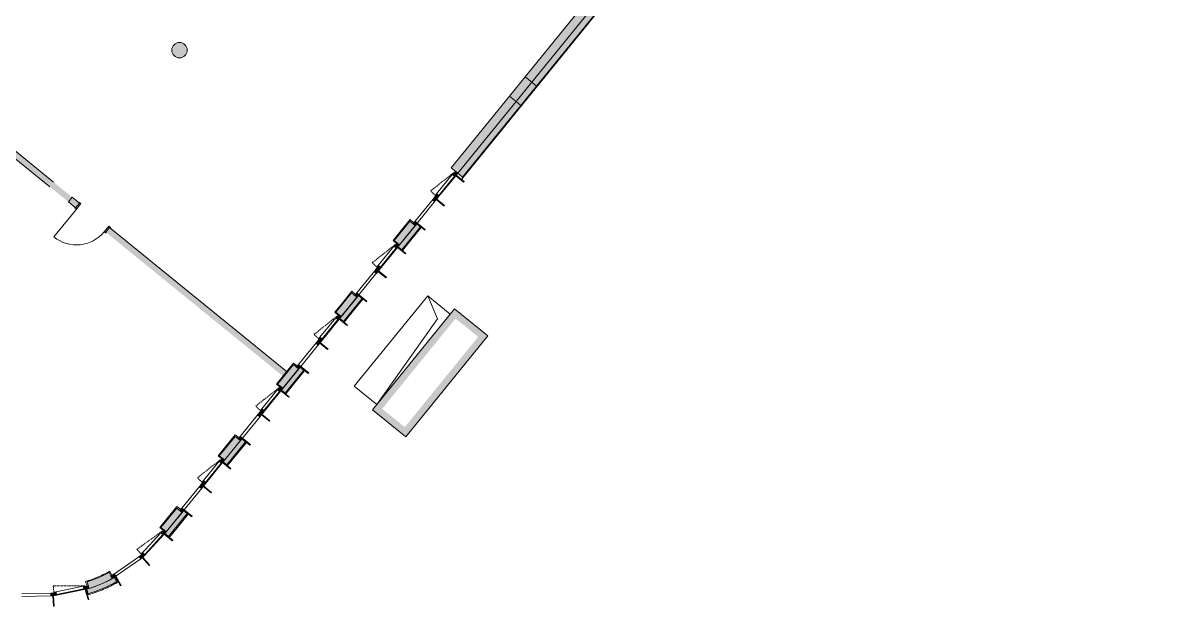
# Model space of a CAD drawing. Header units: inches. Extents: x 354311 to 431061, y 371078 to 433204.
# Drawn here: x 396581 to 430009, y 383394 to 400437 of the extents above; entities that cross this region are included whole.
import ezdxf

# ---------------------------------------------------------------- set-up
doc = ezdxf.new("R2010")
doc.units = ezdxf.units.IN
doc.header["$LTSCALE"] = 250
doc.header["$MEASUREMENT"] = 0
doc.linetypes.add('G1', pattern=[0.18, 0.12, -0.06])
doc.layers.add('Grundebene', color=7, linetype='Continuous')

msp = doc.modelspace()

# ---------------------------------------------------------------- hatches: boundary and pattern name
at = {"layer": 'Grundebene', "true_color": 0x000000, "transparency": 33554687}
for points in [[(409424, 395930), (429993, 421244), (429659, 421515), (409091, 396202)], [(411254, 398864), (411448, 398706), (414393, 402330), (414199, 402488)], [(411448, 398706), (411587, 398592), (414532, 402217), (414393, 402330)], [(411254, 398864), (410793, 398297), (410987, 398139), (411448, 398706)], [(393680, 398644), (398123, 395034), (398233, 395170), (393791, 398780)], [(410987, 398139), (411127, 398026), (411587, 398592), (411448, 398706)], [(409091, 396202), (409285, 396044), (410987, 398139), (410793, 398297)], [(409285, 396044), (409424, 395930), (411127, 398026), (410987, 398139)], [(409188, 395956), (409226, 396003), (409162, 396055), (409124, 396008)], [(409226, 396003), (409209, 395983), (409225, 395970), (409285, 396044), (409221, 396096), (409177, 396042)], [(408691, 395346), (408702, 395358), (408717, 395345), (408610, 395214), (408546, 395265), (408643, 395385)], [(408729, 395392), (408691, 395346), (408628, 395397), (408666, 395444)], [(399003, 394319), (399114, 394454), (404287, 390251), (404177, 390115)], [(407887, 394641), (407427, 394075), (407582, 393949), (408042, 394515)], [(407538, 393895), (407647, 393807), (408194, 394480), (408086, 394569)], [(408042, 394515), (408102, 394589), (408039, 394641), (407979, 394567)], [(407485, 393861), (407523, 393908), (407459, 393959), (407421, 393913)], [(407523, 393908), (407507, 393887), (407522, 393875), (407582, 393949), (407518, 394000), (407475, 393947)], [(406989, 393250), (406999, 393263), (407014, 393250), (406907, 393118), (406844, 393170), (406941, 393289)], [(407027, 393297), (406989, 393250), (406925, 393302), (406963, 393349)], [(406184, 392546), (405724, 391979), (405879, 391853), (406340, 392420)], [(405836, 391799), (405944, 391711), (406492, 392385), (406383, 392473)], [(406340, 392420), (406400, 392493), (406336, 392545), (406276, 392471)], [(405782, 391766), (405820, 391812), (405757, 391864), (405719, 391817)], [(405820, 391812), (405804, 391792), (405819, 391779), (405879, 391853), (405816, 391905), (405772, 391851)], [(406797, 389130), (407078, 389159), (409222, 391798), (409193, 392079)], [(405286, 391155), (405296, 391167), (405312, 391155), (405204, 391023), (405141, 391074), (405238, 391194)], [(405324, 391201), (405286, 391155), (405222, 391207), (405260, 391253)], [(407738, 388623), (407767, 388342), (410037, 391136), (409965, 391259), (409881, 391262)], [(404482, 390450), (404021, 389884), (404177, 389758), (404637, 390324)], [(404637, 390324), (404697, 390398), (404633, 390450), (404573, 390376)], [(404133, 389704), (404242, 389616), (404789, 390289), (404680, 390378)], [(404080, 389670), (404118, 389717), (404054, 389768), (404016, 389722)], [(404118, 389717), (404101, 389697), (404117, 389684), (404177, 389758), (404113, 389809), (404069, 389756)], [(403583, 389059), (403593, 389072), (403609, 389059), (403502, 388927), (403438, 388979), (403535, 389098)], [(403621, 389106), (403583, 389059), (403520, 389111), (403558, 389158)], [(407767, 388342), (407738, 388623), (407078, 389159), (406797, 389130)], [(402779, 388355), (402319, 387788), (402474, 387662), (402934, 388229)], [(402430, 387609), (402539, 387520), (403086, 388194), (402978, 388282)], [(402934, 388229), (402994, 388302), (402931, 388354), (402871, 388280)], [(402377, 387575), (402415, 387621), (402351, 387673), (402313, 387626)], [(402415, 387621), (402398, 387601), (402414, 387588), (402474, 387662), (402410, 387714), (402367, 387660)], [(401881, 386964), (401891, 386976), (401906, 386964), (401799, 386832), (401736, 386883), (401833, 387003)], [(401919, 387011), (401881, 386964), (401817, 387016), (401855, 387062)], [(401076, 386259), (400616, 385693), (400771, 385567), (401232, 386133)], [(400728, 385513), (400836, 385425), (401384, 386099), (401275, 386187)], [(401232, 386133), (401291, 386207), (401228, 386259), (401168, 386185)], [(400670, 385485), (400710, 385529), (400649, 385584), (400609, 385540)], [(400707, 385526), (400693, 385510), (400707, 385496), (400768, 385563), (400708, 385619), (400661, 385568)], [(400081, 384812), (400027, 384775), (399981, 384842), (400026, 384873)], [(400099, 384861), (400110, 384873), (400124, 384860), (400081, 384812), (400026, 384873), (400053, 384903)], [(400139, 384906), (400099, 384861), (400038, 384917), (400079, 384961)], [(399326, 384110), (399259, 384233), (399259, 384233), (399120, 384160), (398979, 384092), (398835, 384029), (398689, 383971), (398541, 383918), (398444, 383886), (398444, 383886), (398486, 383752), (398486, 383752), (398640, 383804), (398791, 383860), (398941, 383922), (399088, 383989), (399233, 384061), (399326, 384110)], [(399111, 384155), (399192, 384197), (399099, 384375), (399021, 384335), (398943, 384296), (398864, 384259), (398784, 384224), (398703, 384191), (398622, 384159), (398540, 384129), (398457, 384100), (398521, 383911), (398607, 383940), (398693, 383972), (398778, 384005), (398862, 384040), (398946, 384077), (399029, 384115)], [(399201, 384202), (399298, 384269), (399251, 384336), (399154, 384269)], [(397462, 383695), (397397, 383694), (397396, 383776), (397461, 383776)], [(397506, 383723), (397522, 383727), (397526, 383707), (397462, 383694), (397446, 383774), (397494, 383784)], [(397565, 383735), (397506, 383723), (397490, 383804), (397549, 383816)], [(398358, 383897), (398417, 383909), (398401, 383989), (398342, 383977)], [(398417, 383909), (398392, 383904), (398396, 383884), (398511, 383908), (398495, 383988), (398405, 383970)]]:
    msp.add_hatch(color=18, dxfattribs=at).paths.add_polyline_path(points, flags=0)
h = msp.add_hatch(color=18, dxfattribs=at)
edge = h.paths.add_edge_path(flags=0)
edge.add_arc((401157, 399639), 225, 0, 360)
edge.add_arc((401157, 399639), 225, 0, 360)
h = msp.add_hatch(color=18, dxfattribs=at)
h.paths.add_polyline_path([(407427, 394075), (407887, 394641), (408042, 394515), (408042, 394515), (408086, 394569), (408194, 394480), (408194, 394480), (407647, 393807), (407538, 393895), (407582, 393949), (407582, 393949)], flags=0)
h.paths.add_polyline_path([(407582, 393949), (407623, 393999), (408042, 394515)], flags=0)
h = msp.add_hatch(color=18, dxfattribs=at)
h.paths.add_polyline_path([(405724, 391979), (406184, 392546), (406340, 392420), (406340, 392420), (406383, 392473), (406492, 392385), (405944, 391711), (405836, 391799), (405879, 391853), (405879, 391853)], flags=0)
h.paths.add_polyline_path([(406340, 392420), (405920, 391904), (405879, 391853)], flags=0)
h = msp.add_hatch(color=18, dxfattribs=at)
h.paths.add_polyline_path([(409193, 392079), (409222, 391798), (409881, 391262), (409965, 391259), (410007, 391417)], flags=0)
h.paths.add_polyline_path([(410007, 391417), (409965, 391259), (410037, 391136), (410037, 391136), (410163, 391291)], flags=0)
h = msp.add_hatch(color=18, dxfattribs=at)
h.paths.add_polyline_path([(404021, 389884), (404482, 390450), (404637, 390324), (404637, 390324), (404680, 390378), (404789, 390289), (404242, 389616), (404133, 389704), (404177, 389758), (404177, 389758)], flags=0)
h.paths.add_polyline_path([(404177, 389758), (404218, 389808), (404637, 390324)], flags=0)
h = msp.add_hatch(color=18, dxfattribs=at)
h.paths.add_polyline_path([(402319, 387788), (402779, 388355), (402934, 388229), (402934, 388229), (402978, 388282), (403086, 388194), (402539, 387520), (402539, 387520), (402430, 387609), (402474, 387662), (402474, 387662)], flags=0)
h.paths.add_polyline_path([(402934, 388229), (402515, 387713), (402474, 387662)], flags=0)
h = msp.add_hatch(color=18, dxfattribs=at)
h.paths.add_polyline_path([(400616, 385693), (401076, 386259), (401232, 386133), (401232, 386133), (401275, 386187), (401384, 386099), (400836, 385425), (400728, 385513), (400771, 385567), (400771, 385567)], flags=0)
h.paths.add_polyline_path([(401232, 386133), (400812, 385617), (400771, 385567)], flags=0)
h = msp.add_hatch(color=18, dxfattribs=at)
h.paths.add_polyline_path([(398784, 384224), (398864, 384259), (398864, 384259), (398943, 384296), (399021, 384335), (399099, 384375), (399192, 384197), (399192, 384197), (399259, 384233), (399259, 384233), (399326, 384110), (399326, 384110), (399183, 384035), (399037, 383965), (398889, 383900), (398739, 383840), (398586, 383785), (398486, 383752), (398486, 383752), (398444, 383886), (398444, 383886), (398593, 383936), (398740, 383990), (398885, 384050), (399028, 384115), (399028, 384115), (398946, 384077), (398862, 384040), (398778, 384005), (398693, 383972), (398607, 383940), (398607, 383940), (398521, 383911), (398457, 384100), (398540, 384129), (398622, 384159), (398703, 384191)], flags=0)
h.paths.add_polyline_path([(399028, 384115), (399029, 384116), (399029, 384116), (399109, 384155), (399112, 384156), (399190, 384196), (399192, 384197), (399192, 384197), (399192, 384197), (399192, 384197), (399190, 384196), (399190, 384196), (399112, 384156), (399111, 384155), (399111, 384155), (399109, 384155), (399029, 384116)], flags=0)

# ---------------------------------------------------------------- linework, layer by layer
at = {"layer": 'Grundebene', "color": 18, "linetype": 'Continuous', "lineweight": 13, "true_color": 0x000000}
for p, q in [((409393, 395860), (430009, 421231)), ((414199, 402488), (411254, 398864)), ((414393, 402330), (411448, 398706)), ((411448, 398706), (414393, 402330)), ((411587, 398592), (414532, 402217)), ((410793, 398297), (411254, 398864)), ((411254, 398864), (410793, 398297)), ((411254, 398864), (411448, 398706)), ((411448, 398706), (411254, 398864)), ((411254, 398864), (411448, 398706)), ((393680, 398644), (397367, 395649)), ((397477, 395784), (393791, 398780)), ((410987, 398139), (411448, 398706)), ((410987, 398139), (411448, 398706)), ((411448, 398706), (410987, 398139)), ((411127, 398026), (411587, 398592)), ((411448, 398706), (411587, 398592)), ((411587, 398592), (411448, 398706)), ((410793, 398297), (409091, 396202)), ((410987, 398139), (409285, 396044)), ((409285, 396044), (410987, 398139)), ((410987, 398139), (410793, 398297)), ((410793, 398297), (410987, 398139)), ((410793, 398297), (410987, 398139)), ((411127, 398026), (410987, 398139)), ((410987, 398139), (411127, 398026)), ((409424, 395930), (411127, 398026)), ((409091, 396202), (409285, 396044)), ((409124, 396008), (408666, 395444)), ((409225, 395970), (408698, 395321)), ((409188, 395956), (408729, 395392)), ((409162, 396055), (409124, 396008)), ((409124, 396008), (409188, 395956)), ((409226, 396003), (409162, 396055)), ((409177, 396042), (409221, 396096)), ((409188, 395956), (409226, 396003)), ((409225, 395970), (409209, 395983)), ((409221, 396096), (409285, 396044)), ((409285, 396044), (409225, 395970)), ((409237, 395986), (409225, 395970)), ((409225, 395970), (409458, 395781)), ((409470, 395797), (409237, 395986)), ((409285, 396044), (409424, 395930)), ((409458, 395781), (409470, 395797)), ((398020, 395343), (397910, 395207)), ((397910, 395207), (398123, 395034)), ((398233, 395170), (398020, 395343)), ((398123, 395034), (398233, 395170)), ((398277, 395154), (398148, 394994)), ((398219, 395201), (398277, 395154)), ((408563, 395286), (408039, 394641)), ((408627, 395234), (408102, 394589)), ((408613, 395348), (408546, 395265)), ((408546, 395265), (408610, 395214)), ((408643, 395385), (408600, 395331)), ((408600, 395331), (408663, 395280)), ((408610, 395214), (408717, 395345)), ((408628, 395397), (408666, 395444)), ((408691, 395346), (408628, 395397)), ((408670, 395287), (408657, 395272)), ((408657, 395272), (408890, 395083)), ((408663, 395280), (408717, 395345)), ((408666, 395444), (408729, 395392)), ((408903, 395098), (408670, 395287)), ((408729, 395392), (408691, 395346)), ((408717, 395345), (408702, 395358)), ((408717, 395345), (408702, 395358)), ((398148, 394994), (397489, 394183)), ((398148, 394994), (398090, 395042)), ((408890, 395083), (408903, 395098)), ((399088, 394495), (398959, 394335)), ((399114, 394454), (399003, 394319)), ((399147, 394447), (399088, 394495)), ((404307, 390235), (399114, 394454)), ((407427, 394075), (407887, 394641)), ((407887, 394641), (407427, 394075)), ((408086, 394569), (407538, 393895)), ((407582, 393949), (408042, 394515)), ((407582, 393949), (408042, 394515)), ((407637, 394374), (407893, 394688)), ((407647, 393807), (408194, 394480)), ((407887, 394641), (408042, 394515)), ((408042, 394515), (407887, 394641)), ((407893, 394688), (408004, 394598)), ((408218, 394461), (407944, 394125)), ((408039, 394641), (407979, 394567)), ((407979, 394567), (408042, 394515)), ((408102, 394589), (408039, 394641)), ((408042, 394515), (408102, 394589)), ((408068, 394546), (408086, 394569)), ((408194, 394480), (408086, 394569)), ((408086, 394569), (408218, 394461)), ((408102, 394589), (408090, 394573)), ((408090, 394573), (408322, 394384)), ((408335, 394400), (408102, 394589)), ((398959, 394335), (399017, 394288)), ((407637, 394374), (407395, 394075)), ((407670, 393788), (407944, 394125)), ((408322, 394384), (408335, 394400)), ((407421, 393913), (406963, 393349)), ((407522, 393875), (406995, 393226)), ((407485, 393861), (407027, 393297)), ((407395, 394075), (407506, 393985)), ((407459, 393959), (407421, 393913)), ((407421, 393913), (407485, 393861)), ((407427, 394075), (407582, 393949)), ((407427, 394075), (407582, 393949)), ((407523, 393908), (407459, 393959)), ((407475, 393947), (407518, 394000)), ((407485, 393861), (407523, 393908)), ((407522, 393875), (407507, 393887)), ((407518, 394000), (407582, 393949)), ((407582, 393949), (407522, 393875)), ((407535, 393890), (407522, 393875)), ((407522, 393875), (407755, 393686)), ((407767, 393701), (407535, 393890)), ((407569, 393933), (407538, 393895)), ((407538, 393895), (407647, 393807)), ((407538, 393895), (407670, 393788)), ((407755, 393686), (407767, 393701)), ((406860, 393191), (406336, 392545)), ((406924, 393139), (406400, 392493)), ((406910, 393252), (406844, 393170)), ((406844, 393170), (406907, 393118)), ((406941, 393289), (406897, 393236)), ((406897, 393236), (406961, 393184)), ((406907, 393118), (407014, 393250)), ((406925, 393302), (406963, 393349)), ((406989, 393250), (406925, 393302)), ((406967, 393192), (406954, 393176)), ((406954, 393176), (407187, 392987)), ((406961, 393184), (407014, 393250)), ((406963, 393349), (407027, 393297)), ((407200, 393003), (406967, 393192)), ((407027, 393297), (406989, 393250)), ((407014, 393250), (406999, 393263)), ((407014, 393250), (406999, 393263)), ((407187, 392987), (407200, 393003)), ((405724, 391979), (406184, 392546)), ((406184, 392546), (405724, 391979)), ((406383, 392473), (405836, 391799)), ((405935, 392278), (406190, 392593)), ((406184, 392546), (406340, 392420)), ((406340, 392420), (406184, 392546)), ((406190, 392593), (406301, 392502)), ((406263, 389821), (408407, 392460)), ((406336, 392545), (406276, 392471)), ((406276, 392471), (406340, 392420)), ((406400, 392493), (406336, 392545)), ((406340, 392420), (406400, 392493)), ((406365, 392451), (406383, 392473)), ((406492, 392385), (406383, 392473)), ((406383, 392473), (406515, 392366)), ((406400, 392493), (406387, 392478)), ((406387, 392478), (406620, 392289)), ((406632, 392304), (406400, 392493)), ((409067, 391924), (408407, 392460)), ((408407, 392460), (408691, 391793)), ((405935, 392278), (405692, 391979)), ((405879, 391853), (406340, 392420)), ((405879, 391853), (406340, 392420)), ((405944, 391711), (406492, 392385)), ((406515, 392366), (406241, 392029)), ((406620, 392289), (406632, 392304)), ((405719, 391817), (405260, 391253)), ((405819, 391779), (405292, 391131)), ((405692, 391979), (405803, 391889)), ((405757, 391864), (405719, 391817)), ((405719, 391817), (405782, 391766)), ((405724, 391979), (405879, 391853)), ((405724, 391979), (405879, 391853)), ((405820, 391812), (405757, 391864)), ((405772, 391851), (405816, 391905)), ((405782, 391766), (405820, 391812)), ((405819, 391779), (405804, 391792)), ((405816, 391905), (405879, 391853)), ((405879, 391853), (405819, 391779)), ((405832, 391795), (405819, 391779)), ((405819, 391779), (406052, 391590)), ((406065, 391606), (405832, 391795)), ((405867, 391838), (405836, 391799)), ((405836, 391799), (405944, 391711)), ((405836, 391799), (405968, 391692)), ((405968, 391692), (406241, 392029)), ((406797, 389130), (409193, 392079)), ((409193, 392079), (406797, 389130)), ((408691, 391793), (406922, 389285)), ((409193, 392079), (410163, 391291)), ((405782, 391766), (405324, 391201)), ((406052, 391590), (406065, 391606)), ((405208, 391157), (405141, 391074)), ((405238, 391194), (405194, 391140)), ((405194, 391140), (405258, 391089)), ((405204, 391023), (405312, 391155)), ((405222, 391207), (405260, 391253)), ((405286, 391155), (405222, 391207)), ((405258, 391089), (405312, 391155)), ((405260, 391253), (405324, 391201)), ((405324, 391201), (405286, 391155)), ((405312, 391155), (405296, 391167)), ((405312, 391155), (405296, 391167)), ((410163, 391291), (407767, 388342)), ((405158, 391095), (404633, 390450)), ((405221, 391043), (404697, 390398)), ((405141, 391074), (405204, 391023)), ((405264, 391096), (405252, 391081)), ((405252, 391081), (405485, 390892)), ((405497, 390907), (405264, 391096)), ((405485, 390892), (405497, 390907)), ((404021, 389884), (404482, 390450)), ((404482, 390450), (404021, 389884)), ((404232, 390183), (404488, 390497)), ((404482, 390450), (404637, 390324)), ((404637, 390324), (404482, 390450)), ((404488, 390497), (404599, 390407)), ((404633, 390450), (404573, 390376)), ((404697, 390398), (404633, 390450)), ((404232, 390183), (403989, 389884)), ((404680, 390378), (404133, 389704)), ((404177, 389758), (404637, 390324)), ((404177, 389758), (404637, 390324)), ((404196, 390099), (404307, 390235)), ((404242, 389616), (404789, 390289)), ((404812, 390271), (404539, 389934)), ((404573, 390376), (404637, 390324)), ((404637, 390324), (404697, 390398)), ((404662, 390355), (404680, 390378)), ((404789, 390289), (404680, 390378)), ((404680, 390378), (404812, 390271)), ((404697, 390398), (404684, 390382)), ((404684, 390382), (404917, 390193)), ((404930, 390209), (404697, 390398)), ((404917, 390193), (404930, 390209)), ((403989, 389884), (404100, 389794)), ((404054, 389768), (404016, 389722)), ((404021, 389884), (404177, 389758)), ((404021, 389884), (404177, 389758)), ((404118, 389717), (404054, 389768)), ((404069, 389756), (404113, 389809)), ((404113, 389809), (404177, 389758)), ((404265, 389597), (404539, 389934)), ((406923, 389285), (406263, 389821)), ((404016, 389722), (403558, 389158)), ((404117, 389684), (403589, 389035)), ((404080, 389670), (403621, 389106)), ((404016, 389722), (404080, 389670)), ((404080, 389670), (404118, 389717)), ((404117, 389684), (404101, 389697)), ((404177, 389758), (404117, 389684)), ((404129, 389699), (404117, 389684)), ((404117, 389684), (404350, 389495)), ((404362, 389510), (404129, 389699)), ((404164, 389742), (404133, 389704)), ((404133, 389704), (404242, 389616)), ((404133, 389704), (404265, 389597)), ((404350, 389495), (404362, 389510)), ((403535, 389098), (403492, 389045)), ((403520, 389111), (403558, 389158)), ((403583, 389059), (403520, 389111)), ((403558, 389158), (403621, 389106)), ((403621, 389106), (403583, 389059)), ((407767, 388342), (406797, 389130)), ((403455, 389000), (402931, 388354)), ((403519, 388948), (402994, 388302)), ((403505, 389061), (403438, 388979)), ((403438, 388979), (403502, 388927)), ((403492, 389045), (403555, 388993)), ((403502, 388927), (403609, 389059)), ((403562, 389001), (403549, 388985)), ((403549, 388985), (403782, 388796)), ((403555, 388993), (403609, 389059)), ((403795, 388812), (403562, 389001)), ((403609, 389059), (403593, 389072)), ((403609, 389059), (403593, 389072)), ((403782, 388796), (403795, 388812)), ((402319, 387788), (402779, 388355)), ((402779, 388355), (402319, 387788)), ((402978, 388282), (402430, 387609)), ((402474, 387662), (402934, 388229)), ((402474, 387662), (402934, 388229)), ((402529, 388087), (402785, 388402)), ((402539, 387520), (403086, 388194)), ((402779, 388355), (402934, 388229)), ((402934, 388229), (402779, 388355)), ((402785, 388402), (402896, 388311)), ((403110, 388175), (402836, 387838)), ((402931, 388354), (402871, 388280)), ((402871, 388280), (402934, 388229)), ((402994, 388302), (402931, 388354)), ((402934, 388229), (402994, 388302)), ((402959, 388260), (402978, 388282)), ((403086, 388194), (402978, 388282)), ((402978, 388282), (403110, 388175)), ((402994, 388302), (402982, 388287)), ((402982, 388287), (403214, 388098)), ((403227, 388113), (402994, 388302)), ((403214, 388098), (403227, 388113)), ((402529, 388087), (402287, 387789)), ((402287, 387789), (402398, 387698)), ((402319, 387788), (402474, 387662)), ((402319, 387788), (402474, 387662)), ((402562, 387501), (402836, 387838)), ((402313, 387626), (401855, 387062)), ((402414, 387588), (401887, 386940)), ((402377, 387575), (401919, 387011)), ((402351, 387673), (402313, 387626)), ((402313, 387626), (402377, 387575)), ((402415, 387621), (402351, 387673)), ((402367, 387660), (402410, 387714)), ((402377, 387575), (402415, 387621)), ((402414, 387588), (402398, 387601)), ((402410, 387714), (402474, 387662)), ((402474, 387662), (402414, 387588)), ((402427, 387604), (402414, 387588)), ((402414, 387588), (402647, 387399)), ((402659, 387415), (402427, 387604)), ((402461, 387647), (402430, 387609)), ((402430, 387609), (402539, 387520)), ((402430, 387609), (402562, 387501)), ((402647, 387399), (402659, 387415)), ((401752, 386904), (401228, 386259)), ((401816, 386853), (401291, 386207)), ((401802, 386966), (401736, 386883)), ((401736, 386883), (401799, 386832)), ((401833, 387003), (401789, 386949)), ((401789, 386949), (401853, 386898)), ((401799, 386832), (401906, 386964)), ((401817, 387016), (401855, 387062)), ((401881, 386964), (401817, 387016)), ((401859, 386905), (401846, 386890)), ((401846, 386890), (402079, 386701)), ((401853, 386898), (401906, 386964)), ((401855, 387062), (401919, 387011)), ((402092, 386716), (401859, 386905)), ((401919, 387011), (401881, 386964)), ((401906, 386964), (401891, 386976)), ((401906, 386964), (401891, 386976)), ((402079, 386701), (402092, 386716)), ((400616, 385693), (401076, 386259)), ((401076, 386259), (400616, 385693)), ((401275, 386187), (400728, 385513)), ((400771, 385567), (401232, 386133)), ((400771, 385567), (401232, 386133)), ((400827, 385992), (401082, 386306)), ((400836, 385425), (401384, 386099)), ((401076, 386259), (401232, 386133)), ((401232, 386133), (401076, 386259)), ((401082, 386306), (401193, 386216)), ((401228, 386259), (401168, 386185)), ((401168, 386185), (401232, 386133)), ((401291, 386207), (401228, 386259)), ((401232, 386133), (401291, 386207)), ((401257, 386164), (401275, 386187)), ((401384, 386099), (401275, 386187)), ((401275, 386187), (401407, 386080)), ((401291, 386207), (401279, 386191)), ((401279, 386191), (401512, 386002)), ((401524, 386018), (401291, 386207)), ((400827, 385992), (400581, 385689)), ((401407, 386080), (401133, 385743)), ((401512, 386002), (401524, 386018)), ((400609, 385540), (400038, 384917)), ((400707, 385496), (400124, 384860)), ((400670, 385485), (400139, 384906)), ((400581, 385689), (400690, 385599)), ((400649, 385584), (400609, 385540)), ((400609, 385540), (400670, 385485)), ((400616, 385693), (400771, 385567)), ((400616, 385693), (400771, 385567)), ((400710, 385529), (400649, 385584)), ((400664, 385571), (400708, 385619)), ((400670, 385485), (400710, 385529)), ((400707, 385496), (400693, 385510)), ((400768, 385563), (400707, 385496)), ((400708, 385619), (400768, 385563)), ((400724, 385509), (400711, 385493)), ((400711, 385493), (400944, 385304)), ((400957, 385319), (400724, 385509)), ((400728, 385513), (400836, 385425)), ((400728, 385513), (400860, 385406)), ((400860, 385406), (401133, 385743)), ((400944, 385304), (400957, 385319)), ((400026, 384873), (399231, 384323)), ((400027, 384775), (399278, 384255)), ((400026, 384873), (399981, 384842)), ((399981, 384842), (400027, 384775)), ((400053, 384903), (400026, 384873)), ((400081, 384812), (400026, 384873)), ((400026, 384873), (400081, 384812)), ((400027, 384775), (400081, 384812)), ((400038, 384917), (400079, 384961)), ((400099, 384861), (400038, 384917)), ((400088, 384818), (400073, 384805)), ((400073, 384805), (400272, 384581)), ((400079, 384961), (400139, 384906)), ((400081, 384812), (400124, 384860)), ((400287, 384594), (400088, 384818)), ((400139, 384906), (400099, 384861)), ((400124, 384860), (400110, 384873)), ((400272, 384581), (400287, 384594)), ((398414, 384112), (398456, 383980)), ((398457, 384100), (398540, 384129)), ((398540, 384129), (398457, 384100)), ((398521, 383911), (398457, 384100)), ((398457, 384100), (398521, 383911)), ((398540, 384129), (398622, 384159)), ((398622, 384159), (398540, 384129)), ((398622, 384159), (398703, 384191)), ((398703, 384191), (398622, 384159)), ((398703, 384191), (398784, 384224)), ((398784, 384224), (398703, 384191)), ((398784, 384224), (398864, 384259)), ((398864, 384259), (398784, 384224)), ((398864, 384259), (398943, 384296)), ((398943, 384296), (398864, 384259)), ((398943, 384296), (399021, 384335)), ((399021, 384335), (398943, 384296)), ((398946, 384077), (399029, 384115)), ((398946, 384077), (399029, 384115)), ((399021, 384335), (399099, 384375)), ((399099, 384375), (399021, 384335)), ((399029, 384115), (399111, 384155)), ((399029, 384115), (399111, 384155)), ((399192, 384197), (399099, 384375)), ((399192, 384197), (399099, 384375)), ((399111, 384155), (399192, 384197)), ((399111, 384155), (399192, 384197)), ((399117, 384412), (399183, 384290)), ((399251, 384336), (399154, 384269)), ((399154, 384269), (399201, 384202)), ((399201, 384202), (399298, 384269)), ((399298, 384269), (399251, 384336)), ((399326, 384110), (399259, 384233)), ((399341, 384084), (399259, 384233)), ((399304, 384258), (399286, 384248)), ((399286, 384248), (399433, 383987)), ((399451, 383996), (399304, 384258)), ((397396, 383776), (396553, 383762)), ((397456, 383776), (397396, 383776)), ((397396, 383776), (397397, 383694)), ((397494, 383784), (397456, 383776)), ((397462, 383695), (397456, 383776)), ((397456, 383776), (397462, 383694)), ((397490, 383804), (397549, 383816)), ((397506, 383723), (397490, 383804)), ((398421, 383889), (397526, 383707)), ((398342, 383977), (397549, 383816)), ((397549, 383816), (397565, 383735)), ((398358, 383897), (397565, 383735)), ((398401, 383989), (398342, 383977)), ((398342, 383977), (398358, 383897)), ((398358, 383897), (398417, 383909)), ((398396, 383884), (398392, 383904)), ((398511, 383908), (398396, 383884)), ((398418, 383878), (398399, 383872)), ((398399, 383872), (398487, 383585)), ((398417, 383909), (398401, 383989)), ((398405, 383970), (398495, 383988)), ((398506, 383591), (398418, 383878)), ((398444, 383886), (398486, 383752)), ((398445, 383884), (398495, 383724)), ((398495, 383988), (398511, 383908)), ((398521, 383911), (398607, 383940)), ((398521, 383911), (398607, 383940)), ((398607, 383940), (398693, 383972)), ((398607, 383940), (398693, 383972)), ((398693, 383972), (398778, 384005)), ((398693, 383972), (398778, 384005)), ((398778, 384005), (398862, 384040)), ((398778, 384005), (398862, 384040)), ((398862, 384040), (398946, 384077)), ((398862, 384040), (398946, 384077)), ((399433, 383987), (399451, 383996)), ((397397, 383694), (396554, 383680)), ((397397, 383694), (397462, 383695)), ((397472, 383695), (397452, 383693)), ((397452, 383693), (397477, 383394)), ((397462, 383694), (397526, 383707)), ((397497, 383396), (397472, 383695)), ((397565, 383735), (397506, 383723)), ((397526, 383707), (397522, 383727)), ((398487, 383585), (398506, 383591)), ((397477, 383394), (397497, 383396))]:
    msp.add_line(p, q, dxfattribs=at)
at = {"layer": 'Grundebene', "color": 18, "linetype": 'G1', "lineweight": 13, "true_color": 0x000000}
for p, q in [((408495, 395528), (409162, 396055)), ((398268, 395142), (398233, 395170)), ((398123, 395034), (398158, 395006)), ((399114, 394454), (399079, 394483)), ((398969, 394347), (399003, 394319)), ((406792, 393432), (407459, 393959)), ((405090, 391337), (405756, 391864)), ((403387, 389241), (404053, 389768)), ((401684, 387146), (402351, 387673)), ((399914, 385055), (400646, 385581)), ((397470, 383989), (398396, 383989))]:
    msp.add_line(p, q, dxfattribs=at)
at = {"layer": 'Grundebene', "color": 18, "linetype": 'Continuous', "lineweight": 13, "true_color": 0x000000}
for centre, radius, start, end in [((401157, 399639), 225, 0, 180), ((401157, 399639), 225, 180, 0), ((398148, 394994), 1045, 230.904, 320.904), ((397032, 388364), 4471, 288.0064, 292.294), ((397096, 388177), 4498, 287.438, 298.7388), ((397096, 388177), 4638, 287.438, 298.7388), ((397043, 388282), 4391, 292.5554, 298.1849), ((397096, 388179), 4670, 293.2255, 298.7352), ((397096, 388179), 4670, 287.4403, 293.2255)]:
    msp.add_arc(centre, radius, start, end, dxfattribs=at)
at = {"layer": 'Grundebene', "color": 18, "linetype": 'G1', "lineweight": 13, "true_color": 0x000000}
for centre, start, end in [((409258, 396174), 220.2193, 230.904), ((407556, 394078), 220.2193, 230.904), ((405853, 391983), 220.2193, 230.904), ((404150, 389887), 220.2193, 230.904), ((402448, 387792), 220.2193, 230.904), ((400715, 385654), 216.7886, 227.4734), ((398470, 384002), 180.7437, 191.4284)]:
    msp.add_arc(centre, 1000, start, end, dxfattribs=at)

doc.saveas('drawing.dxf')
